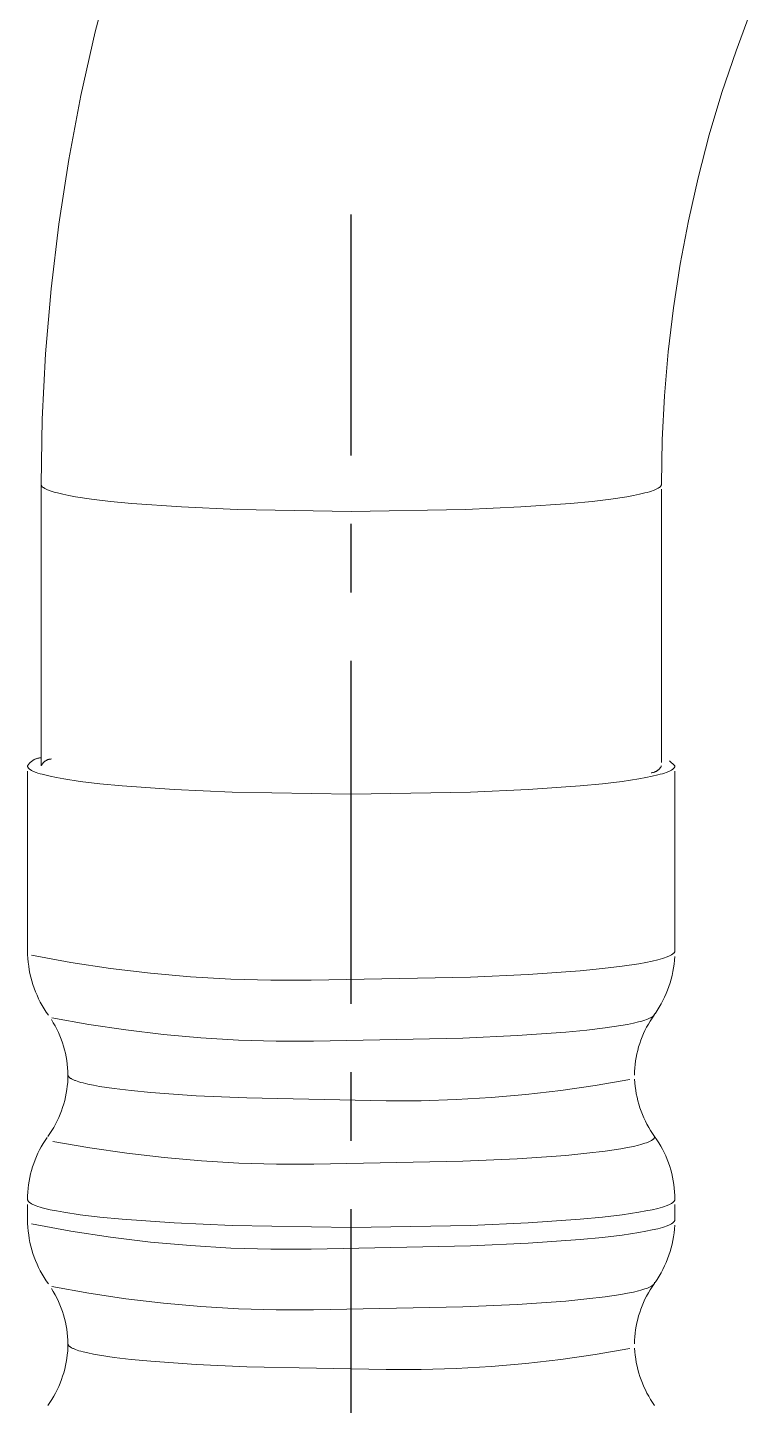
# Model space of a CAD drawing. Header units: millimetres. Extents: x 580 to 1174, y -1119 to -699.
# Drawn here: x 954.49 to 967.91, y -1047.34 to -1021.8 of the extents above; entities that cross this region are included whole.
import ezdxf

# ---------------------------------------------------------------- set-up
doc = ezdxf.new("R2010")
doc.units = ezdxf.units.MM
doc.header["$LTSCALE"] = 0.1
doc.linetypes.add('CENTERX2', pattern=[101.6, 63.5, -12.7, 12.7, -12.7])
doc.layers.get('0').update_dxf_attribs({"lineweight": 13})
doc.layers.add('CENTER', color=1, linetype='CENTERX2')

msp = doc.modelspace()

# ---------------------------------------------------------------- linework, layer by layer
for p, q in [((956.053, -1020.714), (955.747, -1021.884)), ((967.911, -1021.467), (967.625, -1022.234)), ((955.747, -1021.884), (955.482, -1023.064)), ((967.625, -1022.234), (967.364, -1023.01)), ((967.364, -1023.01), (967.13, -1023.795)), ((955.482, -1023.064), (955.256, -1024.252)), ((967.13, -1023.795), (966.923, -1024.587)), ((955.256, -1024.252), (955.072, -1025.446)), ((966.923, -1024.587), (966.744, -1025.386)), ((955.072, -1025.446), (954.928, -1026.647)), ((966.744, -1025.386), (966.591, -1026.19)), ((966.591, -1026.19), (966.466, -1026.999)), ((954.928, -1026.647), (954.825, -1027.852)), ((966.466, -1026.999), (966.368, -1027.812)), ((954.825, -1027.852), (954.763, -1029.059)), ((966.368, -1027.812), (966.298, -1028.628)), ((966.298, -1028.628), (966.256, -1029.446)), ((954.763, -1029.059), (954.742, -1030.268)), ((966.256, -1029.446), (966.242, -1030.264)), ((954.742, -1035.486), (954.742, -1030.268)), ((954.742, -1030.274), (954.742, -1030.268)), ((954.744, -1030.279), (954.742, -1030.274)), ((954.745, -1030.285), (954.744, -1030.279)), ((954.748, -1030.29), (954.745, -1030.285)), ((954.751, -1030.296), (954.748, -1030.29)), ((954.755, -1030.302), (954.751, -1030.296)), ((954.76, -1030.307), (954.755, -1030.302)), ((954.765, -1030.313), (954.76, -1030.307)), ((954.772, -1030.319), (954.765, -1030.313)), ((954.779, -1030.325), (954.772, -1030.319)), ((954.787, -1030.33), (954.779, -1030.325)), ((954.795, -1030.336), (954.787, -1030.33)), ((954.805, -1030.342), (954.795, -1030.336)), ((954.815, -1030.348), (954.805, -1030.342)), ((954.826, -1030.353), (954.815, -1030.348)), ((954.838, -1030.359), (954.826, -1030.353)), ((954.851, -1030.365), (954.838, -1030.359)), ((954.864, -1030.371), (954.851, -1030.365)), ((954.879, -1030.377), (954.864, -1030.371)), ((954.894, -1030.383), (954.879, -1030.377)), ((954.927, -1030.394), (954.894, -1030.383)), ((954.964, -1030.406), (954.927, -1030.394)), ((955.004, -1030.418), (954.964, -1030.406)), ((955.048, -1030.429), (955.004, -1030.418)), ((965.98, -1030.418), (965.936, -1030.429)), ((966.02, -1030.406), (965.98, -1030.418)), ((966.057, -1030.394), (966.02, -1030.406)), ((966.09, -1030.383), (966.057, -1030.394)), ((966.105, -1030.377), (966.09, -1030.383)), ((966.12, -1030.371), (966.105, -1030.377)), ((966.133, -1030.365), (966.12, -1030.371)), ((966.146, -1030.359), (966.133, -1030.365)), ((966.158, -1030.353), (966.146, -1030.359)), ((966.169, -1030.348), (966.158, -1030.353)), ((966.179, -1030.342), (966.169, -1030.348)), ((966.189, -1030.336), (966.179, -1030.342)), ((966.198, -1030.33), (966.189, -1030.336)), ((966.205, -1030.325), (966.198, -1030.33)), ((966.213, -1030.319), (966.205, -1030.325)), ((966.219, -1030.313), (966.213, -1030.319)), ((966.224, -1030.307), (966.219, -1030.313)), ((966.229, -1030.302), (966.224, -1030.307)), ((966.233, -1030.296), (966.229, -1030.302)), ((966.236, -1030.29), (966.233, -1030.296)), ((966.239, -1030.285), (966.236, -1030.29)), ((966.241, -1030.279), (966.239, -1030.285)), ((966.242, -1030.274), (966.241, -1030.279)), ((966.242, -1030.268), (966.242, -1030.274)), ((966.242, -1030.359), (966.242, -1035.421)), ((955.146, -1030.453), (955.048, -1030.429)), ((955.258, -1030.476), (955.146, -1030.453)), ((955.384, -1030.498), (955.258, -1030.476)), ((955.679, -1030.542), (955.384, -1030.498)), ((956.028, -1030.584), (955.679, -1030.542)), ((956.426, -1030.622), (956.028, -1030.584)), ((957.346, -1030.688), (956.426, -1030.622)), ((964.558, -1030.622), (963.639, -1030.688)), ((964.956, -1030.584), (964.558, -1030.622)), ((965.305, -1030.542), (964.956, -1030.584)), ((965.6, -1030.498), (965.305, -1030.542)), ((965.726, -1030.476), (965.6, -1030.498)), ((965.838, -1030.453), (965.726, -1030.476)), ((965.936, -1030.429), (965.838, -1030.453)), ((958.376, -1030.734), (957.346, -1030.688)), ((960.492, -1030.769), (958.376, -1030.734)), ((962.609, -1030.734), (960.492, -1030.769)), ((963.639, -1030.688), (962.609, -1030.734)), ((954.492, -1035.486), (954.497, -1035.477)), ((954.492, -1035.492), (954.492, -1035.486)), ((954.494, -1035.497), (954.492, -1035.492)), ((954.495, -1035.503), (954.494, -1035.497)), ((954.498, -1035.509), (954.495, -1035.503)), ((954.497, -1035.477), (954.503, -1035.469)), ((954.501, -1035.515), (954.498, -1035.509)), ((954.506, -1035.521), (954.501, -1035.515)), ((954.503, -1035.469), (954.509, -1035.46)), ((954.511, -1035.527), (954.506, -1035.521)), ((954.509, -1035.46), (954.515, -1035.452)), ((954.516, -1035.533), (954.511, -1035.527)), ((954.515, -1035.452), (954.521, -1035.444)), ((954.523, -1035.539), (954.516, -1035.533)), ((954.521, -1035.444), (954.528, -1035.437)), ((954.528, -1035.437), (954.534, -1035.429)), ((954.534, -1035.429), (954.542, -1035.422)), ((954.542, -1035.422), (954.549, -1035.415)), ((954.549, -1035.415), (954.557, -1035.408)), ((954.557, -1035.408), (954.564, -1035.402)), ((954.564, -1035.402), (954.572, -1035.395)), ((954.572, -1035.395), (954.581, -1035.39)), ((954.581, -1035.39), (954.589, -1035.384)), ((954.589, -1035.384), (954.598, -1035.379)), ((954.598, -1035.379), (954.606, -1035.374)), ((954.606, -1035.374), (954.615, -1035.369)), ((954.615, -1035.369), (954.625, -1035.364)), ((954.625, -1035.364), (954.634, -1035.36)), ((954.634, -1035.36), (954.643, -1035.356)), ((954.643, -1035.356), (954.653, -1035.353)), ((954.653, -1035.353), (954.662, -1035.35)), ((954.662, -1035.35), (954.672, -1035.347)), ((954.672, -1035.347), (954.682, -1035.344)), ((954.682, -1035.344), (954.692, -1035.342)), ((954.692, -1035.342), (954.702, -1035.34)), ((954.702, -1035.34), (954.712, -1035.339)), ((954.712, -1035.339), (954.722, -1035.338)), ((954.722, -1035.338), (954.732, -1035.337)), ((954.732, -1035.337), (954.742, -1035.336)), ((954.746, -1035.479), (954.742, -1035.486)), ((954.75, -1035.472), (954.746, -1035.479)), ((954.754, -1035.465), (954.75, -1035.472)), ((954.758, -1035.458), (954.754, -1035.465)), ((954.763, -1035.451), (954.758, -1035.458)), ((954.768, -1035.445), (954.763, -1035.451)), ((954.773, -1035.439), (954.768, -1035.445)), ((954.778, -1035.433), (954.773, -1035.439)), ((954.784, -1035.427), (954.778, -1035.433)), ((954.79, -1035.421), (954.784, -1035.427)), ((954.796, -1035.416), (954.79, -1035.421)), ((954.802, -1035.41), (954.796, -1035.416)), ((954.808, -1035.405), (954.802, -1035.41)), ((954.814, -1035.4), (954.808, -1035.405)), ((954.821, -1035.396), (954.814, -1035.4)), ((954.828, -1035.392), (954.821, -1035.396)), ((954.835, -1035.387), (954.828, -1035.392)), ((954.842, -1035.384), (954.835, -1035.387)), ((954.849, -1035.38), (954.842, -1035.384)), ((954.856, -1035.376), (954.849, -1035.38)), ((954.864, -1035.373), (954.856, -1035.376)), ((954.871, -1035.37), (954.864, -1035.373)), ((954.879, -1035.368), (954.871, -1035.37)), ((954.887, -1035.366), (954.879, -1035.368)), ((954.895, -1035.363), (954.887, -1035.366)), ((954.902, -1035.362), (954.895, -1035.363)), ((954.91, -1035.36), (954.902, -1035.362)), ((954.918, -1035.359), (954.91, -1035.36)), ((954.926, -1035.358), (954.918, -1035.359)), ((954.934, -1035.357), (954.926, -1035.358)), ((966.211, -1035.533), (966.216, -1035.527)), ((966.216, -1035.527), (966.221, -1035.52)), ((966.221, -1035.52), (966.226, -1035.514)), ((966.226, -1035.514), (966.23, -1035.507)), ((966.23, -1035.507), (966.234, -1035.5)), ((966.234, -1035.5), (966.238, -1035.493)), ((966.238, -1035.493), (966.242, -1035.486)), ((966.392, -1035.391), (966.492, -1035.486)), ((966.468, -1035.533), (966.461, -1035.539)), ((966.474, -1035.527), (966.468, -1035.533)), ((966.479, -1035.521), (966.474, -1035.527)), ((966.483, -1035.515), (966.479, -1035.521)), ((966.486, -1035.509), (966.483, -1035.515)), ((966.489, -1035.503), (966.486, -1035.509)), ((966.491, -1035.497), (966.489, -1035.503)), ((966.492, -1035.492), (966.491, -1035.497)), ((966.492, -1035.486), (966.492, -1035.492)), ((954.492, -1035.581), (954.492, -1038.911)), ((954.53, -1035.545), (954.523, -1035.539)), ((954.539, -1035.551), (954.53, -1035.545)), ((954.548, -1035.557), (954.539, -1035.551)), ((954.557, -1035.563), (954.548, -1035.557)), ((954.568, -1035.569), (954.557, -1035.563)), ((954.58, -1035.575), (954.568, -1035.569)), ((954.592, -1035.581), (954.58, -1035.575)), ((954.606, -1035.587), (954.592, -1035.581)), ((954.62, -1035.593), (954.606, -1035.587)), ((954.635, -1035.599), (954.62, -1035.593)), ((954.651, -1035.605), (954.635, -1035.599)), ((954.685, -1035.618), (954.651, -1035.605)), ((954.724, -1035.63), (954.685, -1035.618)), ((954.766, -1035.642), (954.724, -1035.63)), ((954.811, -1035.654), (954.766, -1035.642)), ((954.913, -1035.678), (954.811, -1035.654)), ((955.03, -1035.702), (954.913, -1035.678)), ((955.162, -1035.726), (955.03, -1035.702)), ((955.47, -1035.772), (955.162, -1035.726)), ((955.834, -1035.815), (955.47, -1035.772)), ((965.514, -1035.772), (965.15, -1035.815)), ((965.822, -1035.726), (965.514, -1035.772)), ((965.954, -1035.702), (965.822, -1035.726)), ((966.071, -1035.678), (965.954, -1035.702)), ((966.05, -1035.614), (966.058, -1035.614)), ((966.058, -1035.614), (966.066, -1035.613)), ((966.066, -1035.613), (966.074, -1035.611)), ((966.173, -1035.654), (966.071, -1035.678)), ((966.074, -1035.611), (966.082, -1035.61)), ((966.082, -1035.61), (966.09, -1035.608)), ((966.09, -1035.608), (966.097, -1035.606)), ((966.097, -1035.606), (966.105, -1035.604)), ((966.105, -1035.604), (966.113, -1035.601)), ((966.113, -1035.601), (966.12, -1035.598)), ((966.12, -1035.598), (966.128, -1035.595)), ((966.128, -1035.595), (966.135, -1035.592)), ((966.135, -1035.592), (966.142, -1035.588)), ((966.142, -1035.588), (966.149, -1035.584)), ((966.149, -1035.584), (966.156, -1035.58)), ((966.156, -1035.58), (966.163, -1035.576)), ((966.163, -1035.576), (966.17, -1035.571)), ((966.17, -1035.571), (966.176, -1035.566)), ((966.219, -1035.642), (966.173, -1035.654)), ((966.176, -1035.566), (966.183, -1035.561)), ((966.183, -1035.561), (966.189, -1035.556)), ((966.189, -1035.556), (966.195, -1035.551)), ((966.195, -1035.551), (966.2, -1035.545)), ((966.2, -1035.545), (966.206, -1035.539)), ((966.206, -1035.539), (966.211, -1035.533)), ((966.26, -1035.63), (966.219, -1035.642)), ((966.299, -1035.618), (966.26, -1035.63)), ((966.333, -1035.605), (966.299, -1035.618)), ((966.349, -1035.599), (966.333, -1035.605)), ((966.364, -1035.593), (966.349, -1035.599)), ((966.379, -1035.587), (966.364, -1035.593)), ((966.392, -1035.581), (966.379, -1035.587)), ((966.404, -1035.575), (966.392, -1035.581)), ((966.416, -1035.569), (966.404, -1035.575)), ((966.427, -1035.563), (966.416, -1035.569)), ((966.437, -1035.557), (966.427, -1035.563)), ((966.446, -1035.551), (966.437, -1035.557)), ((966.454, -1035.545), (966.446, -1035.551)), ((966.461, -1035.539), (966.454, -1035.545)), ((966.492, -1038.911), (966.492, -1035.582)), ((956.249, -1035.856), (955.834, -1035.815)), ((957.209, -1035.924), (956.249, -1035.856)), ((958.284, -1035.972), (957.209, -1035.924)), ((960.492, -1036.009), (958.284, -1035.972)), ((962.701, -1035.972), (960.492, -1036.009)), ((963.775, -1035.924), (962.701, -1035.972)), ((964.735, -1035.856), (963.775, -1035.924)), ((965.15, -1035.815), (964.735, -1035.856)), ((954.494, -1038.982), (954.492, -1038.912)), ((954.498, -1039.053), (954.494, -1038.982)), ((954.504, -1039.123), (954.498, -1039.053)), ((955.295, -1039.126), (954.563, -1038.992)), ((966.071, -1039.104), (965.954, -1039.128)), ((966.173, -1039.08), (966.071, -1039.104)), ((966.219, -1039.068), (966.173, -1039.08)), ((966.26, -1039.055), (966.219, -1039.068)), ((966.299, -1039.043), (966.26, -1039.055)), ((966.333, -1039.031), (966.299, -1039.043)), ((966.349, -1039.025), (966.333, -1039.031)), ((966.364, -1039.019), (966.349, -1039.025)), ((966.379, -1039.013), (966.364, -1039.019)), ((966.392, -1039.007), (966.379, -1039.013)), ((966.404, -1039.001), (966.392, -1039.007)), ((966.416, -1038.995), (966.404, -1039.001)), ((966.427, -1038.988), (966.416, -1038.995)), ((966.437, -1038.982), (966.427, -1038.988)), ((966.446, -1038.976), (966.437, -1038.982)), ((966.454, -1038.97), (966.446, -1038.976)), ((966.461, -1038.964), (966.454, -1038.97)), ((966.468, -1038.958), (966.461, -1038.964)), ((966.474, -1038.953), (966.468, -1038.958)), ((966.479, -1038.947), (966.474, -1038.953)), ((966.484, -1039.087), (966.477, -1039.158)), ((966.483, -1038.941), (966.479, -1038.947)), ((966.486, -1038.935), (966.483, -1038.941)), ((966.489, -1039.016), (966.484, -1039.087)), ((966.489, -1038.929), (966.486, -1038.935)), ((966.491, -1038.923), (966.489, -1038.929)), ((966.492, -1038.917), (966.491, -1038.923)), ((966.492, -1038.911), (966.492, -1038.917)), ((954.513, -1039.194), (954.504, -1039.123)), ((954.524, -1039.263), (954.513, -1039.194)), ((954.537, -1039.333), (954.524, -1039.263)), ((954.553, -1039.402), (954.537, -1039.333)), ((956.031, -1039.237), (955.295, -1039.126)), ((956.771, -1039.327), (956.031, -1039.237)), ((957.514, -1039.394), (956.771, -1039.327)), ((963.775, -1039.349), (962.701, -1039.398)), ((964.735, -1039.281), (963.775, -1039.349)), ((965.15, -1039.241), (964.735, -1039.281)), ((965.514, -1039.198), (965.15, -1039.241)), ((965.822, -1039.152), (965.514, -1039.198)), ((965.954, -1039.128), (965.822, -1039.152)), ((966.454, -1039.298), (966.439, -1039.368)), ((966.467, -1039.228), (966.454, -1039.298)), ((966.477, -1039.158), (966.467, -1039.228)), ((954.572, -1039.47), (954.553, -1039.402)), ((954.592, -1039.538), (954.572, -1039.47)), ((954.615, -1039.605), (954.592, -1039.538)), ((954.64, -1039.671), (954.615, -1039.605)), ((958.259, -1039.438), (957.514, -1039.394)), ((959.004, -1039.459), (958.259, -1039.438)), ((959.749, -1039.458), (959.004, -1039.459)), ((962.701, -1039.398), (959.749, -1039.458)), ((966.38, -1039.572), (966.356, -1039.639)), ((966.402, -1039.505), (966.38, -1039.572)), ((966.422, -1039.436), (966.402, -1039.505)), ((966.439, -1039.368), (966.422, -1039.436)), ((954.668, -1039.736), (954.64, -1039.671)), ((954.698, -1039.8), (954.668, -1039.736)), ((954.729, -1039.863), (954.698, -1039.8)), ((954.764, -1039.925), (954.729, -1039.863)), ((966.27, -1039.834), (966.237, -1039.897)), ((966.301, -1039.77), (966.27, -1039.834)), ((966.33, -1039.705), (966.301, -1039.77)), ((966.356, -1039.639), (966.33, -1039.705)), ((954.8, -1039.986), (954.764, -1039.925)), ((954.838, -1040.046), (954.8, -1039.986)), ((954.878, -1040.104), (954.838, -1040.046)), ((966.106, -1040.104), (966.069, -1040.158)), ((966.074, -1040.134), (966.081, -1040.128)), ((966.081, -1040.128), (966.088, -1040.123)), ((966.088, -1040.123), (966.094, -1040.117)), ((966.094, -1040.117), (966.1, -1040.111)), ((966.1, -1040.111), (966.104, -1040.106)), ((966.104, -1040.106), (966.108, -1040.1)), ((966.108, -1040.1), (966.112, -1040.095)), ((966.112, -1040.095), (966.114, -1040.089)), ((966.114, -1040.089), (966.116, -1040.084)), ((966.116, -1040.084), (966.117, -1040.078)), ((966.117, -1040.078), (966.117, -1040.073)), ((966.164, -1040.019), (966.124, -1040.078)), ((966.201, -1039.959), (966.164, -1040.019)), ((966.237, -1039.897), (966.201, -1039.959)), ((954.97, -1040.245), (954.935, -1040.187)), ((954.943, -1040.153), (955.628, -1040.276)), ((955.004, -1040.304), (954.97, -1040.245)), ((955.035, -1040.364), (955.004, -1040.304)), ((955.064, -1040.426), (955.035, -1040.364)), ((955.628, -1040.276), (956.317, -1040.379)), ((956.317, -1040.379), (957.01, -1040.462)), ((964.47, -1040.42), (964.859, -1040.382)), ((964.859, -1040.382), (965.2, -1040.341)), ((965.2, -1040.341), (965.489, -1040.298)), ((965.489, -1040.298), (965.612, -1040.276)), ((965.612, -1040.276), (965.722, -1040.253)), ((965.722, -1040.253), (965.818, -1040.231)), ((965.818, -1040.231), (965.861, -1040.219)), ((965.861, -1040.219), (965.9, -1040.208)), ((965.9, -1040.208), (965.936, -1040.196)), ((965.936, -1040.196), (965.968, -1040.185)), ((965.968, -1040.328), (965.938, -1040.387)), ((965.968, -1040.185), (965.983, -1040.179)), ((966, -1040.27), (965.968, -1040.328)), ((965.983, -1040.179), (965.997, -1040.174)), ((965.997, -1040.174), (966.011, -1040.168)), ((966.033, -1040.214), (966, -1040.27)), ((966.011, -1040.168), (966.023, -1040.162)), ((966.023, -1040.162), (966.035, -1040.156)), ((966.069, -1040.158), (966.033, -1040.214)), ((966.035, -1040.156), (966.046, -1040.151)), ((966.046, -1040.151), (966.056, -1040.145)), ((966.056, -1040.145), (966.065, -1040.139)), ((966.065, -1040.139), (966.074, -1040.134)), ((955.091, -1040.488), (955.064, -1040.426)), ((955.116, -1040.551), (955.091, -1040.488)), ((955.139, -1040.615), (955.116, -1040.551)), ((955.159, -1040.679), (955.139, -1040.615)), ((957.01, -1040.462), (957.705, -1040.524)), ((957.705, -1040.524), (958.402, -1040.565)), ((958.402, -1040.565), (959.099, -1040.585)), ((959.099, -1040.585), (959.796, -1040.584)), ((959.796, -1040.584), (962.563, -1040.529)), ((962.563, -1040.529), (963.57, -1040.483)), ((963.57, -1040.483), (964.47, -1040.42)), ((965.84, -1040.631), (965.82, -1040.694)), ((965.861, -1040.569), (965.84, -1040.631)), ((965.885, -1040.508), (965.861, -1040.569)), ((965.911, -1040.447), (965.885, -1040.508)), ((965.938, -1040.387), (965.911, -1040.447)), ((955.178, -1040.745), (955.159, -1040.679)), ((955.194, -1040.811), (955.178, -1040.745)), ((955.207, -1040.877), (955.194, -1040.811)), ((955.219, -1040.944), (955.207, -1040.877)), ((965.775, -1040.887), (965.764, -1040.952)), ((965.788, -1040.822), (965.775, -1040.887)), ((965.803, -1040.758), (965.788, -1040.822)), ((965.82, -1040.694), (965.803, -1040.758)), ((955.228, -1041.011), (955.219, -1040.944)), ((955.235, -1041.078), (955.228, -1041.011)), ((955.24, -1041.146), (955.235, -1041.078)), ((955.242, -1041.214), (955.24, -1041.146)), ((965.744, -1041.148), (965.742, -1041.214)), ((965.749, -1041.083), (965.744, -1041.148)), ((965.755, -1041.017), (965.749, -1041.083)), ((965.764, -1040.952), (965.755, -1041.017)), ((955.229, -1041.417), (955.236, -1041.349)), ((955.236, -1041.349), (955.24, -1041.282)), ((955.24, -1041.282), (955.242, -1041.214)), ((955.242, -1041.214), (955.242, -1041.219)), ((955.242, -1041.219), (955.243, -1041.224)), ((955.243, -1041.224), (955.245, -1041.229)), ((955.245, -1041.229), (955.247, -1041.234)), ((955.247, -1041.234), (955.25, -1041.239)), ((955.25, -1041.239), (955.254, -1041.245)), ((955.254, -1041.245), (955.258, -1041.25)), ((955.258, -1041.25), (955.263, -1041.255)), ((955.263, -1041.255), (955.269, -1041.26)), ((955.269, -1041.26), (955.275, -1041.266)), ((955.275, -1041.266), (955.283, -1041.271)), ((955.283, -1041.271), (955.291, -1041.276)), ((955.291, -1041.276), (955.299, -1041.281)), ((955.299, -1041.281), (955.309, -1041.287)), ((955.309, -1041.287), (955.319, -1041.292)), ((955.319, -1041.292), (955.33, -1041.297)), ((955.33, -1041.297), (955.341, -1041.303)), ((955.341, -1041.303), (955.354, -1041.308)), ((955.354, -1041.308), (955.367, -1041.313)), ((955.367, -1041.313), (955.381, -1041.318)), ((955.381, -1041.318), (955.411, -1041.329)), ((955.411, -1041.329), (955.445, -1041.34)), ((955.445, -1041.34), (955.481, -1041.351)), ((955.481, -1041.351), (955.521, -1041.361)), ((955.521, -1041.361), (955.611, -1041.382)), ((955.611, -1041.382), (955.713, -1041.403)), ((955.713, -1041.403), (955.829, -1041.424)), ((965.017, -1041.409), (965.655, -1041.297)), ((965.745, -1041.293), (965.749, -1041.36)), ((965.749, -1041.36), (965.756, -1041.426)), ((955.181, -1041.683), (955.196, -1041.617)), ((955.196, -1041.617), (955.21, -1041.551)), ((955.21, -1041.551), (955.221, -1041.484)), ((955.221, -1041.484), (955.229, -1041.417)), ((955.829, -1041.424), (956.098, -1041.464)), ((956.098, -1041.464), (956.416, -1041.502)), ((956.416, -1041.502), (956.78, -1041.537)), ((956.78, -1041.537), (957.619, -1041.597)), ((957.619, -1041.597), (958.56, -1041.639)), ((958.56, -1041.639), (961.139, -1041.69)), ((962.436, -1041.67), (963.084, -1041.633)), ((963.084, -1041.633), (963.731, -1041.576)), ((963.731, -1041.576), (964.375, -1041.502)), ((964.375, -1041.502), (965.017, -1041.409)), ((965.756, -1041.426), (965.765, -1041.493)), ((965.765, -1041.493), (965.776, -1041.559)), ((965.776, -1041.559), (965.79, -1041.625)), ((965.79, -1041.625), (965.805, -1041.69)), ((955.096, -1041.941), (955.121, -1041.877)), ((955.121, -1041.877), (955.143, -1041.813)), ((955.143, -1041.813), (955.163, -1041.749)), ((955.163, -1041.749), (955.181, -1041.683)), ((961.139, -1041.69), (961.788, -1041.689)), ((961.788, -1041.689), (962.436, -1041.67)), ((965.805, -1041.69), (965.823, -1041.755)), ((965.823, -1041.755), (965.843, -1041.819)), ((965.843, -1041.819), (965.865, -1041.882)), ((965.865, -1041.882), (965.89, -1041.945)), ((954.977, -1042.184), (955.01, -1042.125)), ((955.01, -1042.125), (955.041, -1042.064)), ((955.041, -1042.064), (955.07, -1042.003)), ((955.07, -1042.003), (955.096, -1041.941)), ((965.89, -1041.945), (965.916, -1042.007)), ((965.916, -1042.007), (965.945, -1042.067)), ((965.945, -1042.067), (965.975, -1042.127)), ((965.975, -1042.127), (966.008, -1042.186)), ((954.818, -1042.426), (954.782, -1042.484)), ((954.856, -1042.37), (954.818, -1042.426)), ((954.867, -1042.355), (954.906, -1042.299)), ((954.906, -1042.299), (954.943, -1042.242)), ((954.943, -1042.242), (954.977, -1042.184)), ((966.008, -1042.186), (966.042, -1042.243)), ((966.042, -1042.243), (966.079, -1042.3)), ((966.065, -1042.421), (966.056, -1042.427)), ((966.074, -1042.416), (966.065, -1042.421)), ((966.081, -1042.41), (966.074, -1042.416)), ((966.079, -1042.3), (966.117, -1042.355)), ((966.088, -1042.405), (966.081, -1042.41)), ((966.094, -1042.399), (966.088, -1042.405)), ((966.1, -1042.393), (966.094, -1042.399)), ((966.104, -1042.388), (966.1, -1042.393)), ((966.108, -1042.382), (966.104, -1042.388)), ((966.112, -1042.377), (966.108, -1042.382)), ((966.114, -1042.371), (966.112, -1042.377)), ((966.116, -1042.366), (966.114, -1042.371)), ((966.117, -1042.36), (966.116, -1042.366)), ((966.117, -1042.355), (966.117, -1042.36)), ((966.156, -1042.412), (966.117, -1042.355)), ((966.194, -1042.469), (966.156, -1042.412)), ((954.685, -1042.663), (954.657, -1042.724)), ((954.715, -1042.602), (954.685, -1042.663)), ((954.747, -1042.542), (954.715, -1042.602)), ((954.782, -1042.484), (954.747, -1042.542)), ((955.644, -1042.563), (954.961, -1042.444)), ((956.332, -1042.663), (955.644, -1042.563)), ((957.022, -1042.743), (956.332, -1042.663)), ((964.859, -1042.664), (964.47, -1042.702)), ((965.2, -1042.623), (964.859, -1042.664)), ((965.489, -1042.58), (965.2, -1042.623)), ((965.612, -1042.558), (965.489, -1042.58)), ((965.722, -1042.535), (965.612, -1042.558)), ((965.818, -1042.513), (965.722, -1042.535)), ((965.861, -1042.501), (965.818, -1042.513)), ((965.9, -1042.49), (965.861, -1042.501)), ((965.936, -1042.478), (965.9, -1042.49)), ((965.968, -1042.467), (965.936, -1042.478)), ((965.983, -1042.461), (965.968, -1042.467)), ((965.997, -1042.456), (965.983, -1042.461)), ((966.011, -1042.45), (965.997, -1042.456)), ((966.023, -1042.444), (966.011, -1042.45)), ((966.035, -1042.438), (966.023, -1042.444)), ((966.046, -1042.433), (966.035, -1042.438)), ((966.056, -1042.427), (966.046, -1042.433)), ((966.229, -1042.529), (966.194, -1042.469)), ((966.262, -1042.589), (966.229, -1042.529)), ((966.293, -1042.651), (966.262, -1042.589)), ((966.322, -1042.713), (966.293, -1042.651)), ((954.585, -1042.915), (954.566, -1042.98)), ((954.607, -1042.851), (954.585, -1042.915)), ((954.631, -1042.787), (954.607, -1042.851)), ((954.657, -1042.724), (954.631, -1042.787)), ((957.715, -1042.804), (957.022, -1042.743)), ((958.409, -1042.844), (957.715, -1042.804)), ((959.104, -1042.864), (958.409, -1042.844)), ((959.799, -1042.865), (959.104, -1042.864)), ((962.563, -1042.811), (959.799, -1042.865)), ((963.57, -1042.765), (962.563, -1042.811)), ((964.47, -1042.702), (963.57, -1042.765)), ((966.349, -1042.777), (966.322, -1042.713)), ((966.374, -1042.841), (966.349, -1042.777)), ((966.396, -1042.906), (966.374, -1042.841)), ((966.416, -1042.972), (966.396, -1042.906)), ((954.521, -1043.179), (954.511, -1043.246)), ((954.534, -1043.112), (954.521, -1043.179)), ((954.549, -1043.046), (954.534, -1043.112)), ((954.566, -1042.98), (954.549, -1043.046)), ((966.434, -1043.039), (966.416, -1042.972)), ((966.449, -1043.106), (966.434, -1043.039)), ((966.462, -1043.174), (966.449, -1043.106)), ((966.473, -1043.242), (966.462, -1043.174)), ((954.497, -1043.381), (954.493, -1043.449)), ((954.503, -1043.313), (954.497, -1043.381)), ((954.511, -1043.246), (954.503, -1043.313)), ((966.481, -1043.31), (966.473, -1043.242)), ((966.487, -1043.379), (966.481, -1043.31)), ((966.491, -1043.447), (966.487, -1043.379)), ((954.493, -1043.449), (954.492, -1043.516)), ((954.492, -1043.522), (954.492, -1043.516)), ((954.494, -1043.528), (954.492, -1043.522)), ((954.492, -1043.612), (954.492, -1043.892)), ((954.495, -1043.534), (954.494, -1043.528)), ((954.498, -1043.54), (954.495, -1043.534)), ((954.501, -1043.546), (954.498, -1043.54)), ((954.506, -1043.551), (954.501, -1043.546)), ((954.511, -1043.557), (954.506, -1043.551)), ((954.516, -1043.563), (954.511, -1043.557)), ((954.523, -1043.569), (954.516, -1043.563)), ((954.53, -1043.575), (954.523, -1043.569)), ((954.539, -1043.581), (954.53, -1043.575)), ((954.548, -1043.587), (954.539, -1043.581)), ((954.557, -1043.593), (954.548, -1043.587)), ((954.568, -1043.599), (954.557, -1043.593)), ((954.58, -1043.605), (954.568, -1043.599)), ((954.592, -1043.612), (954.58, -1043.605)), ((954.606, -1043.618), (954.592, -1043.612)), ((954.62, -1043.624), (954.606, -1043.618)), ((954.635, -1043.63), (954.62, -1043.624)), ((954.651, -1043.636), (954.635, -1043.63)), ((954.685, -1043.648), (954.651, -1043.636)), ((954.724, -1043.66), (954.685, -1043.648)), ((954.766, -1043.672), (954.724, -1043.66)), ((954.811, -1043.685), (954.766, -1043.672)), ((954.913, -1043.709), (954.811, -1043.685)), ((966.173, -1043.685), (966.071, -1043.709)), ((966.219, -1043.672), (966.173, -1043.685)), ((966.26, -1043.66), (966.219, -1043.672)), ((966.299, -1043.648), (966.26, -1043.66)), ((966.333, -1043.636), (966.299, -1043.648)), ((966.349, -1043.63), (966.333, -1043.636)), ((966.364, -1043.624), (966.349, -1043.63)), ((966.379, -1043.618), (966.364, -1043.624)), ((966.392, -1043.612), (966.379, -1043.618)), ((966.404, -1043.605), (966.392, -1043.612)), ((966.416, -1043.599), (966.404, -1043.605)), ((966.427, -1043.593), (966.416, -1043.599)), ((966.437, -1043.587), (966.427, -1043.593)), ((966.446, -1043.581), (966.437, -1043.587)), ((966.454, -1043.575), (966.446, -1043.581)), ((966.461, -1043.569), (966.454, -1043.575)), ((966.468, -1043.563), (966.461, -1043.569)), ((966.474, -1043.557), (966.468, -1043.563)), ((966.479, -1043.551), (966.474, -1043.557)), ((966.483, -1043.546), (966.479, -1043.551)), ((966.486, -1043.54), (966.483, -1043.546)), ((966.489, -1043.534), (966.486, -1043.54)), ((966.491, -1043.528), (966.489, -1043.534)), ((966.492, -1043.516), (966.491, -1043.447)), ((966.492, -1043.522), (966.491, -1043.528)), ((966.492, -1043.516), (966.492, -1043.522)), ((966.492, -1043.892), (966.492, -1043.612)), ((954.494, -1043.963), (954.492, -1043.892)), ((955.03, -1043.733), (954.913, -1043.709)), ((955.162, -1043.757), (955.03, -1043.733)), ((955.47, -1043.803), (955.162, -1043.757)), ((955.834, -1043.846), (955.47, -1043.803)), ((956.249, -1043.886), (955.834, -1043.846)), ((957.209, -1043.954), (956.249, -1043.886)), ((958.284, -1044.003), (957.209, -1043.954)), ((963.775, -1043.954), (962.701, -1044.003)), ((964.735, -1043.886), (963.775, -1043.954)), ((965.15, -1043.846), (964.735, -1043.886)), ((965.514, -1043.803), (965.15, -1043.846)), ((965.822, -1043.757), (965.514, -1043.803)), ((965.954, -1043.733), (965.822, -1043.757)), ((966.071, -1043.709), (965.954, -1043.733)), ((966.446, -1043.957), (966.437, -1043.963)), ((966.454, -1043.951), (966.446, -1043.957)), ((966.461, -1043.945), (966.454, -1043.951)), ((966.468, -1043.939), (966.461, -1043.945)), ((966.474, -1043.933), (966.468, -1043.939)), ((966.479, -1043.928), (966.474, -1043.933)), ((966.483, -1043.922), (966.479, -1043.928)), ((966.486, -1043.916), (966.483, -1043.922)), ((966.489, -1043.91), (966.486, -1043.916)), ((966.491, -1043.904), (966.489, -1043.91)), ((966.492, -1043.898), (966.491, -1043.904)), ((966.492, -1043.892), (966.492, -1043.898)), ((954.498, -1044.034), (954.494, -1043.963)), ((954.504, -1044.104), (954.498, -1044.034)), ((954.513, -1044.174), (954.504, -1044.104)), ((954.524, -1044.244), (954.513, -1044.174)), ((955.295, -1044.106), (954.563, -1043.973)), ((956.031, -1044.218), (955.295, -1044.106)), ((960.492, -1044.039), (958.284, -1044.003)), ((962.701, -1044.003), (960.492, -1044.039)), ((965.514, -1044.179), (965.15, -1044.222)), ((965.822, -1044.133), (965.514, -1044.179)), ((965.954, -1044.109), (965.822, -1044.133)), ((966.071, -1044.085), (965.954, -1044.109)), ((966.173, -1044.061), (966.071, -1044.085)), ((966.219, -1044.049), (966.173, -1044.061)), ((966.26, -1044.036), (966.219, -1044.049)), ((966.299, -1044.024), (966.26, -1044.036)), ((966.333, -1044.012), (966.299, -1044.024)), ((966.349, -1044.006), (966.333, -1044.012)), ((966.364, -1044), (966.349, -1044.006)), ((966.379, -1043.994), (966.364, -1044)), ((966.392, -1043.988), (966.379, -1043.994)), ((966.404, -1043.982), (966.392, -1043.988)), ((966.416, -1043.975), (966.404, -1043.982)), ((966.427, -1043.969), (966.416, -1043.975)), ((966.437, -1043.963), (966.427, -1043.969)), ((966.467, -1044.209), (966.454, -1044.279)), ((966.477, -1044.139), (966.467, -1044.209)), ((966.484, -1044.068), (966.477, -1044.139)), ((966.489, -1043.997), (966.484, -1044.068)), ((954.537, -1044.314), (954.524, -1044.244)), ((954.553, -1044.383), (954.537, -1044.314)), ((954.572, -1044.451), (954.553, -1044.383)), ((954.592, -1044.519), (954.572, -1044.451)), ((956.771, -1044.308), (956.031, -1044.218)), ((957.514, -1044.375), (956.771, -1044.308)), ((958.259, -1044.419), (957.514, -1044.375)), ((959.004, -1044.44), (958.259, -1044.419)), ((959.749, -1044.439), (959.004, -1044.44)), ((962.701, -1044.379), (959.749, -1044.439)), ((963.775, -1044.33), (962.701, -1044.379)), ((964.735, -1044.262), (963.775, -1044.33)), ((965.15, -1044.222), (964.735, -1044.262)), ((966.422, -1044.417), (966.402, -1044.486)), ((966.439, -1044.348), (966.422, -1044.417)), ((966.454, -1044.279), (966.439, -1044.348)), ((954.615, -1044.586), (954.592, -1044.519)), ((954.64, -1044.652), (954.615, -1044.586)), ((954.668, -1044.717), (954.64, -1044.652)), ((954.698, -1044.781), (954.668, -1044.717)), ((966.33, -1044.686), (966.301, -1044.751)), ((966.356, -1044.62), (966.33, -1044.686)), ((966.38, -1044.553), (966.356, -1044.62)), ((966.402, -1044.486), (966.38, -1044.553)), ((954.729, -1044.844), (954.698, -1044.781)), ((954.764, -1044.906), (954.729, -1044.844)), ((954.8, -1044.967), (954.764, -1044.906)), ((954.838, -1045.027), (954.8, -1044.967)), ((966.201, -1044.939), (966.164, -1045)), ((966.237, -1044.878), (966.201, -1044.939)), ((966.27, -1044.815), (966.237, -1044.878)), ((966.301, -1044.751), (966.27, -1044.815)), ((954.878, -1045.085), (954.838, -1045.027)), ((954.97, -1045.226), (954.935, -1045.168)), ((954.943, -1045.134), (955.628, -1045.257)), ((955.004, -1045.285), (954.97, -1045.226)), ((965.612, -1045.257), (965.722, -1045.234)), ((965.722, -1045.234), (965.818, -1045.212)), ((965.818, -1045.212), (965.861, -1045.2)), ((965.861, -1045.2), (965.9, -1045.189)), ((965.9, -1045.189), (965.936, -1045.177)), ((965.936, -1045.177), (965.968, -1045.166)), ((965.968, -1045.166), (965.983, -1045.16)), ((965.983, -1045.16), (965.997, -1045.155)), ((965.997, -1045.155), (966.011, -1045.149)), ((966.033, -1045.195), (966, -1045.251)), ((966.011, -1045.149), (966.023, -1045.143)), ((966.023, -1045.143), (966.035, -1045.137)), ((966.069, -1045.139), (966.033, -1045.195)), ((966.035, -1045.137), (966.046, -1045.132)), ((966.046, -1045.132), (966.056, -1045.126)), ((966.056, -1045.126), (966.065, -1045.12)), ((966.065, -1045.12), (966.074, -1045.115)), ((966.106, -1045.085), (966.069, -1045.139)), ((966.074, -1045.115), (966.081, -1045.109)), ((966.081, -1045.109), (966.088, -1045.104)), ((966.088, -1045.104), (966.094, -1045.098)), ((966.094, -1045.098), (966.1, -1045.092)), ((966.1, -1045.092), (966.104, -1045.087)), ((966.104, -1045.087), (966.108, -1045.081)), ((966.108, -1045.081), (966.112, -1045.076)), ((966.112, -1045.076), (966.114, -1045.07)), ((966.114, -1045.07), (966.116, -1045.065)), ((966.116, -1045.065), (966.117, -1045.059)), ((966.117, -1045.059), (966.117, -1045.054)), ((966.164, -1045), (966.124, -1045.059)), ((955.035, -1045.345), (955.004, -1045.285)), ((955.064, -1045.407), (955.035, -1045.345)), ((955.091, -1045.469), (955.064, -1045.407)), ((955.116, -1045.532), (955.091, -1045.469)), ((955.628, -1045.257), (956.317, -1045.36)), ((956.317, -1045.36), (957.01, -1045.443)), ((957.01, -1045.443), (957.705, -1045.505)), ((962.563, -1045.51), (963.57, -1045.464)), ((963.57, -1045.464), (964.47, -1045.401)), ((964.47, -1045.401), (964.859, -1045.363)), ((964.859, -1045.363), (965.2, -1045.322)), ((965.2, -1045.322), (965.489, -1045.279)), ((965.489, -1045.279), (965.612, -1045.257)), ((965.885, -1045.489), (965.861, -1045.55)), ((965.911, -1045.428), (965.885, -1045.489)), ((965.938, -1045.368), (965.911, -1045.428)), ((965.968, -1045.309), (965.938, -1045.368)), ((966, -1045.251), (965.968, -1045.309)), ((955.139, -1045.596), (955.116, -1045.532)), ((955.159, -1045.66), (955.139, -1045.596)), ((955.178, -1045.726), (955.159, -1045.66)), ((955.194, -1045.792), (955.178, -1045.726)), ((957.705, -1045.505), (958.402, -1045.546)), ((958.402, -1045.546), (959.099, -1045.566)), ((959.099, -1045.566), (959.796, -1045.565)), ((959.796, -1045.565), (962.563, -1045.51)), ((965.803, -1045.739), (965.788, -1045.803)), ((965.82, -1045.675), (965.803, -1045.739)), ((965.84, -1045.612), (965.82, -1045.675)), ((965.861, -1045.55), (965.84, -1045.612)), ((955.207, -1045.858), (955.194, -1045.792)), ((955.219, -1045.925), (955.207, -1045.858)), ((955.228, -1045.992), (955.219, -1045.925)), ((955.235, -1046.059), (955.228, -1045.992)), ((965.755, -1045.998), (965.749, -1046.064)), ((965.764, -1045.933), (965.755, -1045.998)), ((965.775, -1045.868), (965.764, -1045.933)), ((965.788, -1045.803), (965.775, -1045.868)), ((955.24, -1046.127), (955.235, -1046.059)), ((955.242, -1046.195), (955.24, -1046.127)), ((955.24, -1046.263), (955.242, -1046.195)), ((955.242, -1046.195), (955.242, -1046.2)), ((955.242, -1046.2), (955.243, -1046.205)), ((955.243, -1046.205), (955.245, -1046.21)), ((955.245, -1046.21), (955.247, -1046.215)), ((955.247, -1046.215), (955.25, -1046.22)), ((955.25, -1046.22), (955.254, -1046.226)), ((955.254, -1046.226), (955.258, -1046.231)), ((955.258, -1046.231), (955.263, -1046.236)), ((955.263, -1046.236), (955.269, -1046.241)), ((955.269, -1046.241), (955.275, -1046.246)), ((955.275, -1046.246), (955.283, -1046.252)), ((955.283, -1046.252), (955.291, -1046.257)), ((965.744, -1046.129), (965.742, -1046.195)), ((965.749, -1046.064), (965.744, -1046.129)), ((955.21, -1046.532), (955.221, -1046.465)), ((955.221, -1046.465), (955.229, -1046.398)), ((955.229, -1046.398), (955.236, -1046.33)), ((955.236, -1046.33), (955.24, -1046.263)), ((955.291, -1046.257), (955.299, -1046.262)), ((955.299, -1046.262), (955.309, -1046.268)), ((955.309, -1046.268), (955.319, -1046.273)), ((955.319, -1046.273), (955.33, -1046.278)), ((955.33, -1046.278), (955.341, -1046.283)), ((955.341, -1046.283), (955.354, -1046.289)), ((955.354, -1046.289), (955.367, -1046.294)), ((955.367, -1046.294), (955.381, -1046.299)), ((955.381, -1046.299), (955.411, -1046.31)), ((955.411, -1046.31), (955.445, -1046.321)), ((955.445, -1046.321), (955.481, -1046.331)), ((955.481, -1046.331), (955.521, -1046.342)), ((955.521, -1046.342), (955.611, -1046.363)), ((955.611, -1046.363), (955.713, -1046.384)), ((955.713, -1046.384), (955.829, -1046.405)), ((955.829, -1046.405), (956.098, -1046.445)), ((956.098, -1046.445), (956.416, -1046.483)), ((956.416, -1046.483), (956.78, -1046.518)), ((963.731, -1046.557), (964.375, -1046.483)), ((964.375, -1046.483), (965.017, -1046.39)), ((965.017, -1046.39), (965.655, -1046.278)), ((965.745, -1046.274), (965.749, -1046.341)), ((965.749, -1046.341), (965.756, -1046.407)), ((965.756, -1046.407), (965.765, -1046.474)), ((965.765, -1046.474), (965.776, -1046.54)), ((955.143, -1046.794), (955.163, -1046.73)), ((955.163, -1046.73), (955.181, -1046.664)), ((955.181, -1046.664), (955.196, -1046.598)), ((955.196, -1046.598), (955.21, -1046.532)), ((956.78, -1046.518), (957.619, -1046.578)), ((957.619, -1046.578), (958.56, -1046.62)), ((958.56, -1046.62), (961.139, -1046.671)), ((961.139, -1046.671), (961.788, -1046.67)), ((961.788, -1046.67), (962.436, -1046.651)), ((962.436, -1046.651), (963.084, -1046.614)), ((963.084, -1046.614), (963.731, -1046.557)), ((965.776, -1046.54), (965.79, -1046.606)), ((965.79, -1046.606), (965.805, -1046.671)), ((965.805, -1046.671), (965.823, -1046.736)), ((965.823, -1046.736), (965.843, -1046.8)), ((955.041, -1047.045), (955.07, -1046.984)), ((955.07, -1046.984), (955.096, -1046.922)), ((955.096, -1046.922), (955.121, -1046.858)), ((955.121, -1046.858), (955.143, -1046.794)), ((965.843, -1046.8), (965.865, -1046.863)), ((965.865, -1046.863), (965.89, -1046.926)), ((965.89, -1046.926), (965.916, -1046.988)), ((965.916, -1046.988), (965.945, -1047.048)), ((954.906, -1047.28), (954.943, -1047.223)), ((954.943, -1047.223), (954.977, -1047.165)), ((954.977, -1047.165), (955.01, -1047.106)), ((955.01, -1047.106), (955.041, -1047.045)), ((965.945, -1047.048), (965.975, -1047.108)), ((965.975, -1047.108), (966.008, -1047.167)), ((966.008, -1047.167), (966.042, -1047.224)), ((966.042, -1047.224), (966.079, -1047.281)), ((954.867, -1047.336), (954.906, -1047.28)), ((966.079, -1047.281), (966.117, -1047.336))]:
    msp.add_line(p, q)
at = {"layer": 'CENTER'}
msp.add_line((960.492, -1070.372), (960.492, -1025.268), dxfattribs=at)

doc.saveas('drawing.dxf')
